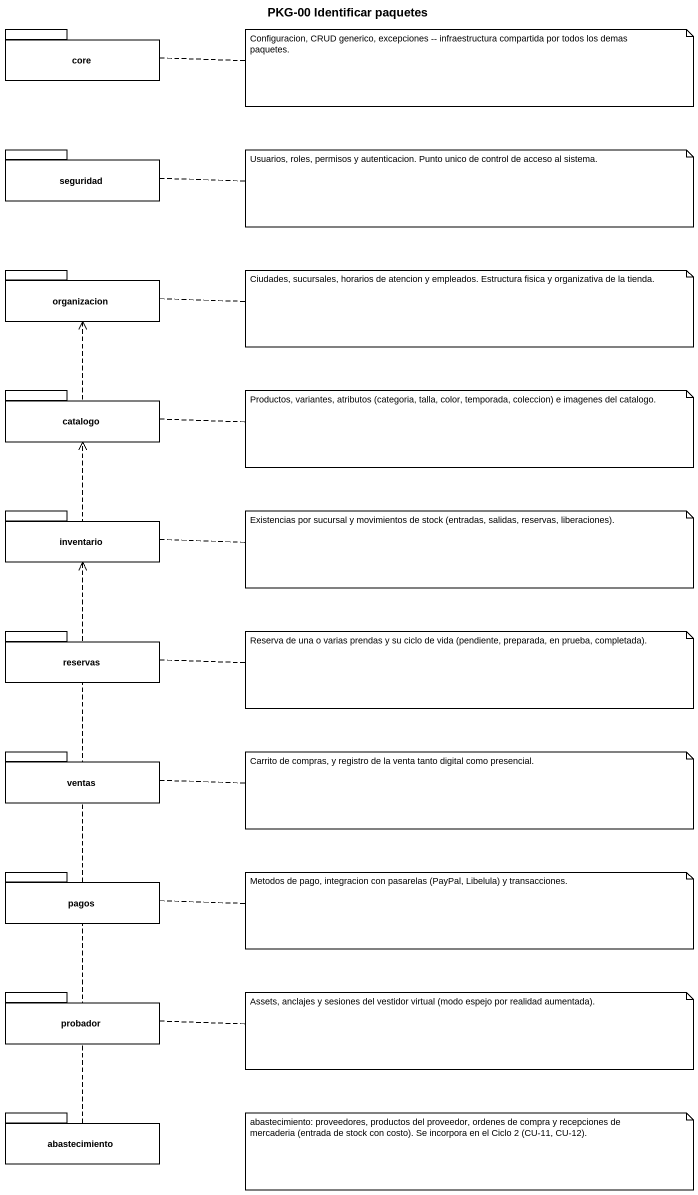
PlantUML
@startuml
title PKG-00 Identificar paquetes
package core {
}
package seguridad {
}
package organizacion {
}
package catalogo {
}
package inventario {
}
package reservas {
}
package ventas {
}
package pagos {
}
package probador {
}
package abastecimiento {
}
abastecimiento .up.> organizacion
abastecimiento .up.> catalogo
abastecimiento .up.> inventario
note right of core : Configuracion, CRUD generico, excepciones -- infraestructura compartida por todos los demas paquetes.
note right of seguridad : Usuarios, roles, permisos y autenticacion. Punto unico de control de acceso al sistema.
note right of organizacion : Ciudades, sucursales, horarios de atencion y empleados. Estructura fisica y organizativa de la tienda.
note right of catalogo : Productos, variantes, atributos (categoria, talla, color, temporada, coleccion) e imagenes del catalogo.
note right of inventario : Existencias por sucursal y movimientos de stock (entradas, salidas, reservas, liberaciones).
note right of reservas : Reserva de una o varias prendas y su ciclo de vida (pendiente, preparada, en prueba, completada).
note right of ventas : Carrito de compras, y registro de la venta tanto digital como presencial.
note right of pagos : Metodos de pago, integracion con pasarelas (PayPal, Libelula) y transacciones.
note right of probador : Assets, anclajes y sesiones del vestidor virtual (modo espejo por realidad aumentada).
note as N10
  abastecimiento: proveedores, productos del proveedor, ordenes de compra y recepciones de mercaderia (entrada de stock con costo). Se incorpora en el Ciclo 2 (CU-11, CU-12).
end note
@enduml
